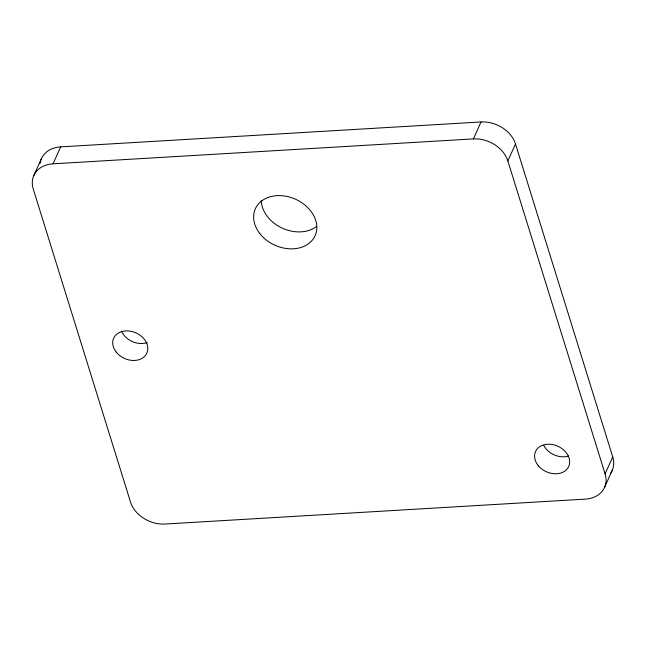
<?xml version="1.0" encoding="UTF-8"?>
<svg xmlns="http://www.w3.org/2000/svg" width="646" height="646" viewBox="0 0 646 646"><rect width="100%" height="100%" fill="white"/><g stroke="black" fill="none" stroke-linecap="round" stroke-linejoin="round"><path stroke-width="0.97" d="M33.753 175.664L41.409 158.714M612.739 456.94L605.084 473.898A29.118 22.4 24.3 0 1 585.308 499.124L164.956 524.043A29.118 22.4 24.3 0 1 130.5 502.031L33.261 189.06A29.118 22.4 24.3 0 1 53.037 163.826L60.692 146.876L481.044 121.957A29.118 22.4 24.3 0 1 515.5 143.969L612.739 456.94A29.118 22.4 24.3 0 1 610.494 473.437M53.037 163.826L473.389 138.906L481.044 121.957M605.084 473.898L507.845 160.919L515.5 143.969M604.591 487.286L612.247 470.336M473.389 138.906A29.118 22.4 24.3 0 1 507.845 160.919M40.109 163.365A29.118 22.4 24.3 0 1 60.692 146.876M316.492 226.528A32.76 25.202 24.3 0 1 281.898 227.965A32.76 25.202 24.3 0 1 261.283 200.543M147.32 342.533A18.201 14.002 24.3 0 1 121.472 331.132M568.633 456.028A18.201 14.002 24.3 0 1 543.795 445.417M259.684 233.408A32.76 25.202 24.3 0 0 314.118 237.575A32.76 25.202 24.3 0 0 281.89 195.706A32.76 25.202 24.3 0 0 259.684 233.408M116.215 352.094A18.201 14.002 24.3 0 0 146.408 354.024A18.201 14.002 24.3 0 0 128.142 330.93A18.201 14.002 24.3 0 0 116.215 352.094M538.304 465.677A18.201 14.002 24.3 0 0 568.415 467.082A18.201 14.002 24.3 0 0 549.649 444.222A18.201 14.002 24.3 0 0 538.304 465.677"/></g></svg>
